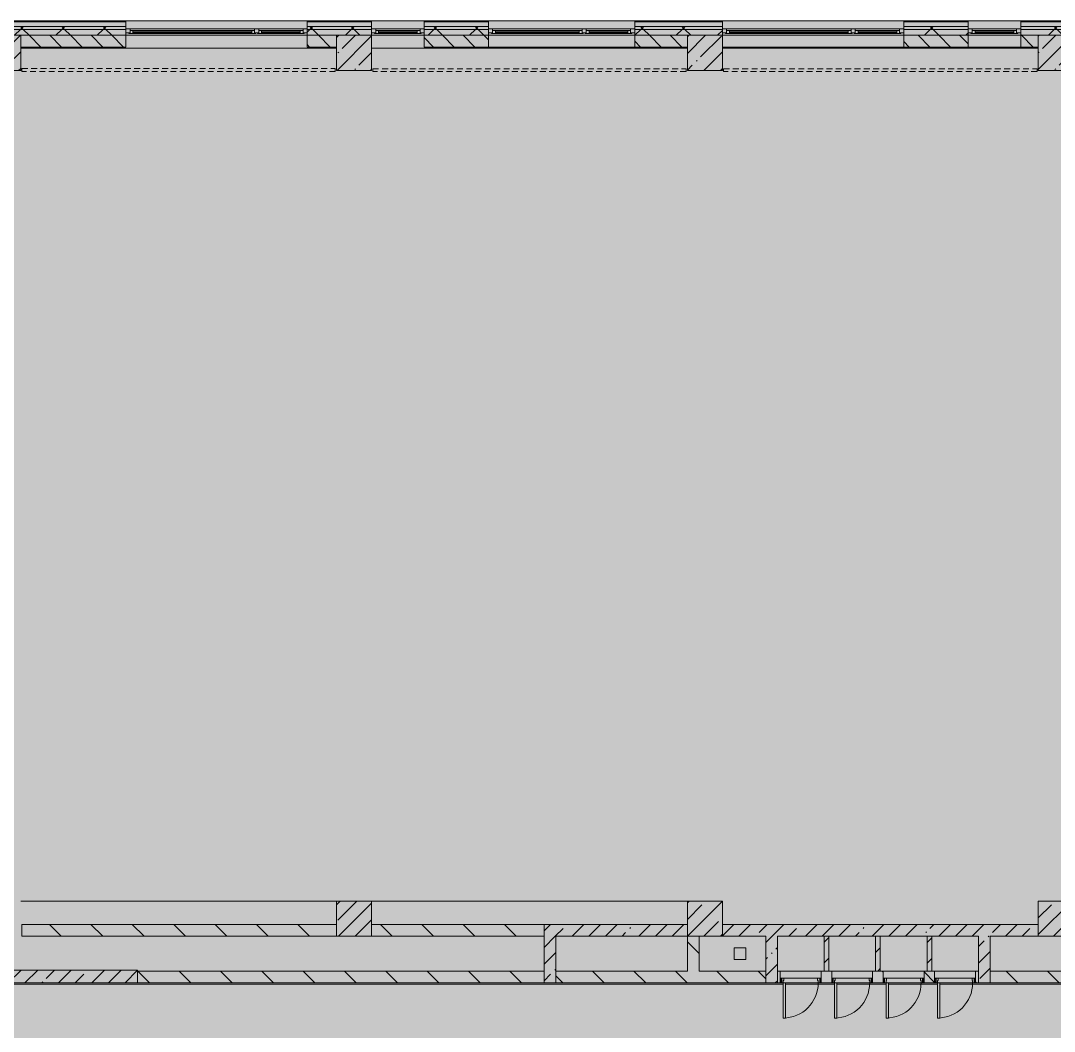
# Model space of a CAD drawing. Header units: millimetres. Extents: x 35378 to 237579, y -8553 to 29000.
# Drawn here: x 151155 to 168830, y 10073 to 27350 of the extents above; entities that cross this region are included whole.
import ezdxf

# ---------------------------------------------------------------- set-up
doc = ezdxf.new("R2010")
doc.units = ezdxf.units.MM
doc.linetypes.add('200_ШТРИХ__ш1_п0_6_', pattern=[160, 100, -60])
doc.layers.add('A-DETL-GENF-3', color=7, linetype='Continuous', lineweight=9, true_color=0xc0c0c0, transparency=0.4)
for name, color, linetype, lineweight in [('A-DETL-MBND', 7, '200_ШТРИХ__ш1_п0_6_', 9), ('A-WALL-4', 7, 'Continuous', 5), ('I-WALL-3', 7, 'Continuous', 5), ('S-COLS-1', 7, 'Continuous', 5)]:
    doc.layers.add(name, color=color, linetype=linetype, lineweight=lineweight)
for name, color, linetype, lineweight, true_color in [('A-DOOR-1', 7, 'Continuous', 5, 0xaaaaaa), ('A-DOOR-2', 7, 'Continuous', 5, 0xe2e2e2), ('A-DOOR-3', 7, 'Continuous', 5, 0xb7b7b7), ('A-DOOR-FRAM-1', 7, 'Continuous', 5, 0xe2e2e2), ('A-DOOR-FRAM-2', 7, 'Continuous', 5, 0xaaaaaa), ('A-DOOR-FRAM-3', 7, 'Continuous', 5, 0xb7b7b7), ('A-FLOR-1', 7, 'Continuous', 5, 0xb7b7b7), ('A-GLAZ-3', 7, 'Continuous', 5, 0x737373), ('A-WALL-5', 7, 'Continuous', 5, 0x737373), ('A-WALL-6', 7, 'Continuous', 9, 0x737373), ('I-WALL-2', 7, 'Continuous', 5, 0x737373), ('S-COLS-2', 7, 'Continuous', 5, 0x737373)]:
    doc.layers.add(name, color=color, linetype=linetype, lineweight=lineweight, true_color=true_color)
pattern_1 = [(45, (108394.95, 0), (-353.5534, 353.5534), []), (135, (108394.95, 0), (-353.5534, -353.5534), [])]
pattern_2 = [(45, (108394.95, 0), (-285.1231, 285.1231), []), (45, (108680.07, 0), (-285.1231, 285.1231), [504.031, -100.806, 16.764, -84.042])]
pattern_3 = [(135, (108394.95, 0), (-353.5534, -353.5534), [])]
pattern_4 = [(45, (108394.95, 0), (-176.7767, 176.7767), [])]
pattern_5 = [(135, (1951.41, 164.685), (-14.14214, -14.14214), []), (225, (1951.41, 164.685), (14.14214, -14.14214), [])]
pattern_6 = [(45, (-171.384, 164.685), (-14.1421, 14.1421), []), (135, (-171.384, 164.685), (-14.1421, -14.1421), [])]

# ---------------------------------------------------------------- blocks, each defined once
blk = doc.blocks.new('BSC_Колонна _Прямоугольная - 600х600-23205375-3_5_2_птичка')
at = {"layer": 'S-COLS-1'}
h = blk.add_hatch(dxfattribs=at)
h.set_pattern_fill('FP_102', color=256, style=0, pattern_type=2)
h.set_pattern_definition([(45, (-54460, -12000), (-285.123, 285.123), []), (45, (-54174.88, -12000), (-285.123, 285.123), [504.031, -100.806, 16.764, -84.042])])
h.paths.add_polyline_path([(300, -300), (300, 300), (-300, 300), (-300, -300)])
at = {"layer": 'S-COLS-2'}
for p, q in [((300, 300), (-300, 300)), ((-300, 300), (-300, -300)), ((300, -300), (300, 300)), ((-300, -300), (300, -300))]:
    blk.add_line(p, q, dxfattribs=at)
blk = doc.blocks.new('BSC_Колонна _Прямоугольная - 600х600-V73-3_5_2_птичка')
at = {"layer": 'S-COLS-1'}
h = blk.add_hatch(dxfattribs=at)
h.set_pattern_fill('FP_103', color=256, style=0, pattern_type=2)
h.set_pattern_definition([(45, (-42460, -26800), (-285.123, 285.123), []), (45, (-42174.88, -26800), (-285.123, 285.123), [504.031, -100.806, 16.764, -84.042])])
h.paths.add_polyline_path([(300, -300), (300, 300), (-300, 300), (-300, -300)])
at = {"layer": 'S-COLS-2'}
for p, q in [((300, 300), (-300, 300)), ((-300, 300), (-300, -300)), ((300, -300), (300, 300)), ((-300, -300), (300, -300))]:
    blk.add_line(p, q, dxfattribs=at)
blk = doc.blocks.new('BSC_Колонна _Прямоугольная - 600х600-V80-3_5_2_птичка')
at = {"layer": 'S-COLS-1'}
h = blk.add_hatch(dxfattribs=at)
h.set_pattern_fill('FP_111', color=256, style=0, pattern_type=2)
h.set_pattern_definition([(45, (-60460, -12000), (-285.1231, 285.1231), []), (45, (-60174.88, -12000), (-285.1231, 285.1231), [504.031, -100.806, 16.764, -84.042])])
h.paths.add_polyline_path([(-300, -300), (300, -300), (300, 300), (-300, 300)])
at = {"layer": 'S-COLS-2'}
for p, q in [((300, 300), (-300, 300)), ((-300, 300), (-300, -300)), ((300, -300), (300, 300)), ((-300, -300), (300, -300))]:
    blk.add_line(p, q, dxfattribs=at)
blk = doc.blocks.new('120_Окно_СКБ_2Ст - 120_Окно_СКБ_2Ст 3100х2500 _мал_створка слева_ 2-19089248-3_5_2_птичка')
at = {"layer": 'A-GLAZ-3'}
for p, q in [((-1550, -75), (-1550, -5)), ((-1550, -5), (-1480, -5)), ((1550, -5), (-1550, -5)), ((-1480, -75), (-1550, -75)), ((-1550, -75), (-1500, -75)), ((-1480, -75), (-1500, -75)), ((-1500, -75), (-1500, -85)), ((-1500, -85), (670, -85)), ((670, -85), (-1500, -85)), ((-1480, -5), (-1480, -75)), ((650, -35), (-1480, -35)), ((-1480, -35), (-1480, -75)), ((-1430, -85), (-1430, -35)), ((-1430, -55), (600, -55)), ((600, -65), (-1430, -65)), ((600, -85), (600, -35)), ((650, -75), (650, -5)), ((650, -5), (720, -5)), ((650, -75), (650, -35)), ((720, -75), (650, -75)), ((670, -75), (650, -75)), ((670, -75), (700, -75)), ((670, -85), (670, -75)), ((720, -75), (700, -75)), ((700, -75), (700, -85)), ((700, -85), (1500, -85)), ((1500, -85), (700, -85)), ((720, -5), (720, -75)), ((1480, -35), (720, -35)), ((720, -35), (720, -75)), ((770, -85), (770, -35)), ((770, -55), (1430, -55)), ((1430, -65), (770, -65)), ((1430, -85), (1430, -35)), ((1480, -75), (1480, -5)), ((1480, -5), (1550, -5)), ((1480, -75), (1480, -35)), ((1550, -75), (1480, -75)), ((1500, -75), (1480, -75)), ((1500, -75), (1550, -75)), ((1500, -85), (1500, -75)), ((1550, -5), (1550, -75))]:
    blk.add_line(p, q, dxfattribs=at)
blk = doc.blocks.new('120_Окно_СКБ_2Ст - 120_Окно_СКБ_2Ст 2500х2500 _мал створка справа_-23206729-3_5_2_птичка')
at = {"layer": 'A-GLAZ-3'}
for p, q in [((-1250, -75), (-1250, -5)), ((-1250, -5), (-1180, -5)), ((1250, -5), (-1250, -5)), ((-1180, -75), (-1250, -75)), ((-1250, -75), (-1200, -75)), ((-1180, -75), (-1200, -75)), ((-1200, -75), (-1200, -85)), ((-1200, -85), (370, -85)), ((370, -85), (-1200, -85)), ((-1180, -5), (-1180, -75)), ((350, -35), (-1180, -35)), ((-1180, -35), (-1180, -75)), ((-1130, -85), (-1130, -35)), ((-1130, -55), (300, -55)), ((300, -65), (-1130, -65)), ((300, -85), (300, -35)), ((350, -75), (350, -5)), ((350, -5), (420, -5)), ((350, -75), (350, -35)), ((420, -75), (350, -75)), ((370, -75), (350, -75)), ((370, -75), (400, -75)), ((370, -85), (370, -75)), ((420, -75), (400, -75)), ((400, -75), (400, -85)), ((400, -85), (1200, -85)), ((1200, -85), (400, -85)), ((420, -5), (420, -75)), ((1180, -35), (420, -35)), ((420, -35), (420, -75)), ((470, -85), (470, -35)), ((470, -55), (1130, -55)), ((1130, -65), (470, -65)), ((1130, -85), (1130, -35)), ((1180, -75), (1180, -5)), ((1180, -5), (1250, -5)), ((1180, -75), (1180, -35)), ((1250, -75), (1180, -75)), ((1200, -75), (1180, -75)), ((1200, -75), (1250, -75)), ((1200, -85), (1200, -75)), ((1250, -5), (1250, -75))]:
    blk.add_line(p, q, dxfattribs=at)
blk = doc.blocks.new('120_Окно_СКБ_1Ст - 120_Окно_СКБ_1Ст_900х2500_h_-21649151-3_5_2_птичка')
at = {"layer": 'A-GLAZ-3'}
for p, q in [((-450, -75), (-450, -5)), ((-450, -5), (-380, -5)), ((450, -5), (-450, -5)), ((-380, -75), (-450, -75)), ((-450, -75), (-400, -75)), ((-380, -75), (-400, -75)), ((-400, -75), (-400, -85)), ((-400, -85), (400, -85)), ((400, -85), (-400, -85)), ((-380, -5), (-380, -75)), ((380, -35), (-380, -35)), ((-380, -35), (-380, -75)), ((-330, -85), (-330, -35)), ((-330, -55), (330, -55)), ((330, -65), (-330, -65)), ((330, -85), (330, -35)), ((380, -75), (380, -5)), ((380, -5), (450, -5)), ((380, -75), (380, -35)), ((450, -75), (380, -75)), ((400, -75), (380, -75)), ((400, -75), (450, -75)), ((400, -85), (400, -75)), ((450, -5), (450, -75))]:
    blk.add_line(p, q, dxfattribs=at)
blk = doc.blocks.new('120_Окно_СКБ_1Ст - 120_Окно_СКБ_1Ст 900х2500_h_-19906774-3_5_2_птичка')
at = {"layer": 'A-GLAZ-3'}
for p, q in [((-450, -75), (-450, -5)), ((-450, -5), (-380, -5)), ((450, -5), (-450, -5)), ((-380, -75), (-450, -75)), ((-450, -75), (-400, -75)), ((-380, -75), (-400, -75)), ((-400, -75), (-400, -85)), ((-400, -85), (400, -85)), ((400, -85), (-400, -85)), ((-380, -5), (-380, -75)), ((380, -35), (-380, -35)), ((-380, -35), (-380, -75)), ((-330, -85), (-330, -35)), ((-330, -55), (330, -55)), ((330, -65), (-330, -65)), ((330, -85), (330, -35)), ((380, -75), (380, -5)), ((380, -5), (450, -5)), ((380, -75), (380, -35)), ((450, -75), (380, -75)), ((400, -75), (380, -75)), ((400, -75), (450, -75)), ((400, -85), (400, -75)), ((450, -5), (450, -75))]:
    blk.add_line(p, q, dxfattribs=at)
blk = doc.blocks.new('110_Дверь_СКБ_1Ст - д-18 700x2100h_Технический шкаф ЭОМ и СС-V157-3_5_2_птичка')
at = {"layer": 'A-DOOR-1'}
h = blk.add_hatch(dxfattribs=at)
h.set_pattern_fill('FP_140', color=256, style=0, pattern_type=2)
h.set_pattern_definition(pattern_5)
h.paths.add_polyline_path([(362.5, 100), (337.5, 100), (337.5, 20), (362.5, 20)])
at = {"layer": 'A-DOOR-2'}
h = blk.add_hatch(color=256, dxfattribs=at)
h.paths.add_polyline_path([(-312.5, 100), (-312.5, 20), (-277.5, 20), (-277.5, 60), (-287.5, 60), (-290.4, 100)])
h.paths.add_polyline_path([(312.5, 100), (312.5, 60), (302.5, 60), (302.5, 20), (337.5, 20), (337.5, 100)])
at = {"layer": 'A-DOOR-FRAM-1'}
blk.add_hatch(color=256, dxfattribs=at).paths.add_polyline_path([(272.5, 700), (272.5, 100), (312.5, 100), (312.5, 700)])
at = {"layer": 'A-DOOR-FRAM-2'}
h = blk.add_hatch(dxfattribs=at)
h.set_pattern_fill('FP_141', color=256, style=0, pattern_type=2)
h.set_pattern_definition(pattern_6)
h.paths.add_polyline_path([(-312.5, 100), (-337.5, 100), (-337.5, 20), (-312.5, 20)])
at = {"layer": 'A-DOOR-3'}
for p, q in [((312.5, 700), (272.5, 700)), ((272.5, 700), (272.5, 100)), ((312.5, 100), (312.5, 700)), ((272.5, 100), (312.5, 100))]:
    blk.add_line(p, q, dxfattribs=at)
blk.add_arc((312.5, 100), 600, 90, 180, dxfattribs=at)
at = {"layer": 'A-DOOR-FRAM-3'}
for p, q in [((-312.5, 100), (-337.5, 100)), ((-337.5, 100), (-337.5, 20)), ((-337.5, 20), (-312.5, 20)), ((-287.5, 100), (-312.5, 100)), ((-312.5, 100), (-312.5, 20)), ((-312.5, 20), (-312.5, 100)), ((-312.5, 20), (-277.5, 20)), ((-287.5, 60), (-287.5, 100)), ((-287.5, 100), (272.5, 100)), ((-277.5, 60), (-287.5, 60)), ((-277.5, 20), (-277.5, 60)), ((302.5, 20), (-277.5, 20)), ((312.5, 60), (302.5, 60)), ((302.5, 60), (302.5, 20)), ((302.5, 20), (337.5, 20)), ((312.5, 100), (312.5, 60)), ((337.5, 100), (312.5, 100)), ((337.5, 20), (337.5, 100)), ((362.5, 100), (337.5, 100)), ((337.5, 100), (337.5, 20)), ((337.5, 20), (362.5, 20)), ((362.5, 20), (362.5, 100))]:
    blk.add_line(p, q, dxfattribs=at)
blk = doc.blocks.new('110_Дверь_СКБ_1Ст - д-18 700x2100h_Технический шкаф ЭОМ и СС-V158-3_5_2_птичка')
at = {"layer": 'A-DOOR-1'}
h = blk.add_hatch(dxfattribs=at)
h.set_pattern_fill('FP_140', color=256, style=0, pattern_type=2)
h.set_pattern_definition(pattern_5)
h.paths.add_polyline_path([(362.5, 100), (337.5, 100), (337.5, 20), (362.5, 20)])
at = {"layer": 'A-DOOR-2'}
h = blk.add_hatch(color=256, dxfattribs=at)
h.paths.add_polyline_path([(312.5, 100), (312.5, 60), (302.5, 60), (302.5, 20), (337.5, 20), (337.5, 100)])
h.paths.add_polyline_path([(-287.5, 100), (-312.5, 100), (-312.5, 20), (-277.5, 20), (-277.5, 60), (-287.5, 60)])
at = {"layer": 'A-DOOR-FRAM-1'}
blk.add_hatch(color=256, dxfattribs=at).paths.add_polyline_path([(272.5, 700), (272.5, 100), (312.5, 100), (312.5, 700)])
at = {"layer": 'A-DOOR-FRAM-2'}
h = blk.add_hatch(dxfattribs=at)
h.set_pattern_fill('FP_141', color=256, style=0, pattern_type=2)
h.set_pattern_definition(pattern_6)
h.paths.add_polyline_path([(-312.5, 100), (-337.5, 100), (-337.5, 20), (-312.5, 20)])
at = {"layer": 'A-DOOR-3'}
for p, q in [((312.5, 700), (272.5, 700)), ((272.5, 700), (272.5, 100)), ((312.5, 100), (312.5, 700)), ((272.5, 100), (312.5, 100))]:
    blk.add_line(p, q, dxfattribs=at)
blk.add_arc((312.5, 100), 600, 90, 180, dxfattribs=at)
at = {"layer": 'A-DOOR-FRAM-3'}
for p, q in [((-312.5, 100), (-337.5, 100)), ((-337.5, 100), (-337.5, 20)), ((-337.5, 20), (-312.5, 20)), ((-287.5, 100), (-312.5, 100)), ((-312.5, 100), (-312.5, 20)), ((-312.5, 20), (-312.5, 100)), ((-312.5, 20), (-277.5, 20)), ((-287.5, 60), (-287.5, 100)), ((-287.5, 100), (272.5, 100)), ((-277.5, 60), (-287.5, 60)), ((-277.5, 20), (-277.5, 60)), ((302.5, 20), (-277.5, 20)), ((312.5, 60), (302.5, 60)), ((302.5, 60), (302.5, 20)), ((302.5, 20), (337.5, 20)), ((312.5, 100), (312.5, 60)), ((337.5, 100), (312.5, 100)), ((337.5, 20), (337.5, 100)), ((362.5, 100), (337.5, 100)), ((337.5, 100), (337.5, 20)), ((337.5, 20), (362.5, 20)), ((362.5, 20), (362.5, 100))]:
    blk.add_line(p, q, dxfattribs=at)

msp = doc.modelspace()

# ---------------------------------------------------------------- hatches: boundary and pattern name
at = {"layer": 'A-DETL-GENF-3'}
msp.add_hatch(color=256, dxfattribs=at).paths.add_polyline_path([(179244.5, -251.7), (184244.9, -251.7), (184244.9, 3288.3), (192964.9, 3288.3), (192964.9, 27348.3), (150304.9, 27348.3), (150304.9, 23888.3), (146705.1, 23888.3), (146705.1, -251.7), (178312.4, -251.7)])
at = {"layer": 'A-WALL-4'}
h = msp.add_hatch(dxfattribs=at)
h.set_pattern_fill('FP_98', color=256, style=0, pattern_type=2)
h.set_pattern_definition(pattern_1)
h.paths.add_polyline_path([(192911.2, 27200), (192964.9, 27200), (192964.9, 27250), (188744.9, 27250), (188744.9, 27200), (192761.2, 27200)])
h.paths.add_polyline_path([(184744.9, 27200), (185644.9, 27200), (185644.9, 27250), (184744.9, 27250)])
h.paths.add_polyline_path([(178004.9, 27200), (179204.9, 27200), (179204.9, 27250), (178004.9, 27250)])
h.paths.add_polyline_path([(182644.9, 27200), (182644.9, 27250), (181304.9, 27250), (181304.9, 27200), (182041.1, 27200)])
h.paths.add_polyline_path([(171254.9, 27200), (175504.9, 27200), (175504.9, 27250), (171254.9, 27250)])
h.paths.add_polyline_path([(170354.9, 27200), (170354.9, 27250), (168254.9, 27250), (168254.9, 27200), (169922.7, 27200)])
h.paths.add_polyline_path([(167126.1, 27200), (167354.9, 27200), (167354.9, 27250), (166254.9, 27250), (166254.9, 27200)])
h.paths.add_polyline_path([(162465.2, 27200), (163154.9, 27200), (163154.9, 27250), (161654.9, 27250), (161654.9, 27200)])
h.paths.add_polyline_path([(150454.9, 27200), (152954.9, 27200), (152954.9, 27250), (150454.9, 27250)])
h.paths.add_polyline_path([(157155.2, 27200), (157155.2, 27250), (156054.9, 27250), (156054.9, 27200), (156872.1, 27200)])
h.paths.add_polyline_path([(158055.2, 27200), (159154.9, 27200), (159154.9, 27250), (158055.2, 27250)])
h = msp.add_hatch(dxfattribs=at)
h.set_pattern_fill('FP_98', color=256, style=0, pattern_type=2)
h.set_pattern_definition(pattern_1)
h.paths.add_polyline_path([(192874.9, 27100), (192964.9, 27100), (192964.9, 27200), (188744.9, 27200), (188744.9, 27100), (192761.2, 27100)])
h.paths.add_polyline_path([(184837.7, 27100), (185644.9, 27100), (185644.9, 27200), (184744.9, 27200), (184744.9, 27100)])
h.paths.add_polyline_path([(182041.1, 27100), (182644.9, 27100), (182644.9, 27200), (181304.9, 27200), (181304.9, 27100)])
h.paths.add_polyline_path([(179204.9, 27100), (179204.9, 27200), (178004.9, 27200), (178004.9, 27100), (178312.4, 27100)])
h.paths.add_polyline_path([(171254.9, 27100), (175504.9, 27100), (175504.9, 27200), (171254.9, 27200)])
h.paths.add_polyline_path([(167126.1, 27100), (167354.9, 27100), (167354.9, 27200), (166254.9, 27200), (166254.9, 27100)])
h.paths.add_polyline_path([(168254.9, 27100), (170354.9, 27100), (170354.9, 27200), (168254.9, 27200)])
h.paths.add_polyline_path([(162465.2, 27100), (163154.9, 27100), (163154.9, 27200), (161654.9, 27200), (161654.9, 27100)])
h.paths.add_polyline_path([(158736.5, 27100), (159154.9, 27100), (159154.9, 27200), (158055.2, 27200), (158055.2, 27100)])
h.paths.add_polyline_path([(152954.9, 27100), (152954.9, 27200), (150554.9, 27200), (150554.9, 27100), (152211.2, 27100)])
h.paths.add_polyline_path([(156872.1, 27100), (157155.2, 27100), (157155.2, 27200), (156054.9, 27200), (156054.9, 27100)])
h = msp.add_hatch(dxfattribs=at)
h.set_pattern_fill('FP_96', color=256, style=0, pattern_type=2)
h.set_pattern_definition([(135, (108394.95, 0), (-176.7767, -176.7767), [])])
h.paths.add_polyline_path([(185144.9, 26900), (185144.9, 27100), (184744.9, 27100), (184744.9, 26900), (184837.7, 26900)])
h.paths.add_polyline_path([(192594.9, 26900), (192594.9, 27100), (189544.9, 27100), (189544.9, 26900), (192295.1, 26900)])
h.paths.add_polyline_path([(189044.9, 26900), (189044.9, 27100), (188744.9, 27100), (188744.9, 26900), (189032.5, 26900)])
h.paths.add_polyline_path([(181934.9, 26900), (181934.9, 27100), (181304.9, 27100), (181304.9, 26900)])
h.paths.add_polyline_path([(178312.4, 26900), (178704.9, 26900), (178704.9, 27100), (178004.9, 27100), (178004.9, 26900)])
h.paths.add_polyline_path([(182434.9, 26900), (182644.9, 26900), (182644.9, 27100), (182434.9, 27100)])
h.paths.add_polyline_path([(174554.9, 26900), (174554.9, 27100), (171254.9, 27100), (171254.9, 26900), (172719.2, 26900)])
h.paths.add_polyline_path([(175154.9, 26900), (175504.9, 26900), (175504.9, 27100), (175154.9, 27100)])
h.paths.add_polyline_path([(167354.9, 26900), (167354.9, 27100), (166254.9, 27100), (166254.9, 26900), (167126.1, 26900)])
h.paths.add_polyline_path([(162465.2, 26900), (162554.9, 26900), (162554.9, 27100), (161654.9, 27100), (161654.9, 26900)])
h.paths.add_polyline_path([(168254.9, 26900), (168554.9, 26900), (168554.9, 27100), (168254.9, 27100)])
h.paths.add_polyline_path([(158055.2, 26900), (159154.9, 26900), (159154.9, 27100), (158055.2, 27100)])
h.paths.add_polyline_path([(169154.9, 26900), (170354.9, 26900), (170354.9, 27100), (169154.9, 27100)])
h.paths.add_polyline_path([(156054.9, 26900), (156554.9, 26900), (156554.9, 27100), (156054.9, 27100)])
h.paths.add_polyline_path([(151279, 26900), (152954.9, 26900), (152954.9, 27100), (151154.9, 27100), (151154.9, 26900)])
at = {"layer": 'I-WALL-3'}
h = msp.add_hatch(dxfattribs=at)
h.set_pattern_fill('FP_97', color=256, style=0, pattern_type=2)
h.set_pattern_definition(pattern_3)
h.paths.add_polyline_path([(160104.9, 11700), (160104.9, 11900), (157154.9, 11900), (157154.9, 11700)])
h.paths.add_polyline_path([(156554.9, 11700), (156554.9, 11900), (151174.9, 11900), (151174.9, 11700), (154075.6, 11700)])
h = msp.add_hatch(dxfattribs=at)
h.set_pattern_fill('FP_94', color=256, style=0, pattern_type=2)
h.set_pattern_definition(pattern_2)
h.paths.add_polyline_path([(162554.9, 11700), (162554.9, 11900), (160104.9, 11900), (160104.9, 11700), (161533, 11700)])
h = msp.add_hatch(dxfattribs=at)
h.set_pattern_fill('FP_94', color=256, style=0, pattern_type=2)
h.set_pattern_definition(pattern_2)
h.paths.add_polyline_path([(170386.1, 11700), (174554.9, 11700), (174554.9, 11900), (169154.9, 11900), (169154.9, 11700), (170354.9, 11700)])
h.paths.add_polyline_path([(165854.2, 11700), (168554.9, 11700), (168554.9, 11900), (163154.9, 11900), (163154.9, 11700), (165774.2, 11700)])
h = msp.add_hatch(dxfattribs=at)
h.set_pattern_fill('FP_94', color=256, style=0, pattern_type=2)
h.set_pattern_definition(pattern_2)
h.paths.add_polyline_path([(160304.9, 10900), (160304.9, 11700), (160104.9, 11700), (160104.9, 10900)])
h = msp.add_hatch(dxfattribs=at)
h.set_pattern_fill('FP_97', color=256, style=0, pattern_type=2)
h.set_pattern_definition(pattern_3)
h.paths.add_polyline_path([(162554.9, 11100), (162754.9, 11100), (162754.9, 11700), (162554.9, 11700), (162554.9, 11222.1)])
h = msp.add_hatch(dxfattribs=at)
h.set_pattern_fill('FP_94', color=256, style=0, pattern_type=2)
h.set_pattern_definition(pattern_2)
h.paths.add_polyline_path([(163894.9, 10900), (164094.9, 10900), (164094.9, 11700), (163894.9, 11700), (163894.9, 11100)])
h = msp.add_hatch(dxfattribs=at)
h.set_pattern_fill('FP_99', color=256, style=0, pattern_type=2)
h.set_pattern_definition(pattern_4)
h.paths.add_polyline_path([(164974.2, 11100), (164974.2, 11700), (164894.2, 11700), (164894.2, 11100)])
h = msp.add_hatch(dxfattribs=at)
h.set_pattern_fill('FP_99', color=256, style=0, pattern_type=2)
h.set_pattern_definition(pattern_4)
h.paths.add_polyline_path([(165774.2, 11100), (165854.2, 11100), (165854.2, 11700), (165774.2, 11700), (165774.2, 11222.1)])
h = msp.add_hatch(dxfattribs=at)
h.set_pattern_fill('FP_99', color=256, style=0, pattern_type=2)
h.set_pattern_definition(pattern_4)
h.paths.add_polyline_path([(166654.2, 11100), (166734.2, 11100), (166734.2, 11700), (166654.2, 11700), (166654.2, 11222.1)])
h = msp.add_hatch(dxfattribs=at)
h.set_pattern_fill('FP_94', color=256, style=0, pattern_type=2)
h.set_pattern_definition(pattern_2)
h.paths.add_polyline_path([(167534.9, 10900), (167734.9, 10900), (167734.9, 11700), (167534.9, 11700), (167534.9, 11100)])
h = msp.add_hatch(dxfattribs=at)
h.set_pattern_fill('FP_94', color=256, style=0, pattern_type=2)
h.set_pattern_definition(pattern_2)
h.paths.add_polyline_path([(153154.9, 10900), (153154.9, 11120), (150774.9, 11120), (150774.9, 10900)])
h = msp.add_hatch(dxfattribs=at)
h.set_pattern_fill('FP_97', color=256, style=0, pattern_type=2)
h.set_pattern_definition(pattern_3)
h.paths.add_polyline_path([(169554.9, 10900), (169554.9, 11100), (167734.9, 11100), (167734.9, 10900), (168990.5, 10900)])
h.paths.add_polyline_path([(166602.8, 10900), (166782.8, 10900), (166782.8, 11100), (166602.8, 11100), (166602.8, 10980)])
h.paths.add_polyline_path([(167482.8, 10900), (167534.9, 10900), (167534.9, 11100), (167482.8, 11100), (167482.8, 10980)])
h.paths.add_polyline_path([(163397.4, 10900), (163894.9, 10900), (163894.9, 11100), (160304.9, 11100), (160304.9, 10900), (161533, 10900)])
h.paths.add_polyline_path([(164094.9, 10900), (164142.8, 10900), (164142.8, 11100), (164094.9, 11100), (164094.9, 10980)])
h.paths.add_polyline_path([(157804.3, 10900), (160104.9, 10900), (160104.9, 11100), (153154.9, 11100), (153154.9, 10900), (154075.6, 10900)])
h.paths.add_polyline_path([(164842.8, 10900), (165022.8, 10900), (165022.8, 11100), (164842.8, 11100), (164842.8, 10980)])
h.paths.add_polyline_path([(165727.9, 10900), (165902.8, 10900), (165902.8, 11100), (165722.8, 11100), (165722.8, 10900)])
at = {"layer": 'S-COLS-1'}
h = msp.add_hatch(dxfattribs=at)
h.set_pattern_fill('FP_94', color=256, style=0, pattern_type=2)
h.set_pattern_definition(pattern_2)
h.paths.add_polyline_path([(156554.9, 26500), (157154.9, 26500), (157154.9, 27100), (156554.9, 27100), (156554.9, 26900)])
h = msp.add_hatch(dxfattribs=at)
h.set_pattern_fill('FP_94', color=256, style=0, pattern_type=2)
h.set_pattern_definition(pattern_2)
h.paths.add_polyline_path([(163154.9, 26500), (163154.9, 27100), (162554.9, 27100), (162554.9, 26500)])
h = msp.add_hatch(dxfattribs=at)
h.set_pattern_fill('FP_94', color=256, style=0, pattern_type=2)
h.set_pattern_definition(pattern_2)
h.paths.add_polyline_path([(169154.9, 26500), (169154.9, 27100), (168554.9, 27100), (168554.9, 26500), (168990.5, 26500)])
h = msp.add_hatch(dxfattribs=at)
h.set_pattern_fill('FP_94', color=256, style=0, pattern_type=2)
h.set_pattern_definition(pattern_2)
h.paths.add_polyline_path([(157154.9, 11700), (157154.9, 12300), (156554.9, 12300), (156554.9, 11700)])

# ---------------------------------------------------------------- linework, layer by layer
at = {"layer": 'A-DETL-MBND'}
for p, q in [((151175.9, 26530), (151175.9, 26480)), ((151175.9, 26530), (156534.9, 26530)), ((156534.9, 26480), (156534.9, 26530)), ((157176.2, 26529), (157176.2, 26479)), ((157176.2, 26529), (162533.9, 26529)), ((162533.9, 26479), (162533.9, 26529)), ((163174.9, 26529), (163174.9, 26479)), ((163174.9, 26529), (168534.9, 26529)), ((168534.9, 26479), (168534.9, 26529)), ((156534.9, 26480), (151175.9, 26480)), ((162533.9, 26479), (157176.2, 26479)), ((168534.9, 26479), (163174.9, 26479))]:
    msp.add_line(p, q, dxfattribs=at)
at = {"layer": 'A-FLOR-1'}
for p, q in [((156554.9, 12300), (151154.9, 12300)), ((162554.9, 12300), (157154.9, 12300)), ((163354.9, 11500), (163554.9, 11500)), ((163354.9, 11300), (163354.9, 11500)), ((163554.9, 11500), (163554.9, 11300)), ((163554.9, 11300), (163354.9, 11300)), ((164192.8, 10880), (150794.9, 10880)), ((165072.8, 10880), (164232.8, 10880)), ((165952.8, 10880), (165112.8, 10880)), ((166832.8, 10880), (165992.8, 10880)), ((169774.9, 10880), (166872.8, 10880))]:
    msp.add_line(p, q, dxfattribs=at)
at = {"layer": 'A-WALL-4'}
msp.add_line((184744.9, 27350), (150304.9, 27350), dxfattribs=at)
at = {"layer": 'A-WALL-5'}
for p, q in [((152954.9, 26900), (152954.9, 27348.3)), ((156054.9, 27348.3), (156054.9, 26900)), ((157155.2, 26900), (157155.2, 27348.3)), ((158055.2, 27348.3), (158055.2, 26900)), ((159154.9, 26900), (159154.9, 27348.3)), ((161654.9, 27348.3), (161654.9, 26900)), ((163154.9, 27100), (163154.9, 27348.3)), ((166254.9, 27348.3), (166254.9, 26900)), ((167354.9, 26900), (167354.9, 27348.3)), ((168254.9, 27348.3), (168254.9, 26900)), ((162554.9, 27100), (151154.9, 27100)), ((156554.9, 26900), (156554.9, 27100)), ((157154.9, 27100), (157154.9, 26900)), ((189044.9, 27100), (161654.9, 27100)), ((162554.9, 26900), (162554.9, 27100)), ((168554.9, 26900), (168554.9, 27100)), ((151154.9, 26900), (152954.9, 26900)), ((156054.9, 26900), (156554.9, 26900)), ((157154.9, 26900), (157155.2, 26900)), ((158055.2, 26900), (159154.9, 26900)), ((161654.9, 26900), (162554.9, 26900)), ((166254.9, 26900), (167354.9, 26900)), ((168254.9, 26900), (168554.9, 26900))]:
    msp.add_line(p, q, dxfattribs=at)
at = {"layer": 'A-WALL-6'}
for p, q in [((152954.9, 27330), (150324.9, 27330)), ((152954.9, 27250), (150404.9, 27250)), ((157155.2, 27330), (156054.9, 27330)), ((157155.2, 27250), (156054.9, 27250)), ((159154.9, 27330), (158055.2, 27330)), ((159154.9, 27250), (158055.2, 27250)), ((163154.9, 27330), (161654.9, 27330)), ((163154.9, 27250), (161654.9, 27250)), ((167354.9, 27330), (166254.9, 27330)), ((167354.9, 27250), (166254.9, 27250)), ((170354.9, 27330), (168254.9, 27330)), ((170354.9, 27250), (168254.9, 27250)), ((152954.9, 27200), (150454.9, 27200)), ((157155.2, 27200), (156054.9, 27200)), ((159154.9, 27200), (158055.2, 27200)), ((163154.9, 27200), (161654.9, 27200)), ((167354.9, 27200), (166254.9, 27200)), ((170354.9, 27200), (168254.9, 27200)), ((160104.9, 11700), (160104.9, 11900)), ((164974.2, 11700), (164894.2, 11700)), ((165854.2, 11700), (165774.2, 11700)), ((166734.2, 11700), (166654.2, 11700)), ((160104.9, 10900), (160104.9, 11100)), ((160304.9, 10900), (160304.9, 11100)), ((163894.9, 10900), (163894.9, 11100)), ((164094.9, 10900), (164094.9, 11100)), ((164894.2, 11100), (164974.2, 11100)), ((165774.2, 11100), (165854.2, 11100)), ((166654.2, 11100), (166734.2, 11100)), ((167534.9, 10900), (167534.9, 11100)), ((167734.9, 10900), (167734.9, 11100))]:
    msp.add_line(p, q, dxfattribs=at)
at = {"layer": 'I-WALL-2'}
for p, q in [((152954.9, 27100), (156054.9, 27100)), ((157155.2, 27100), (158055.2, 27100)), ((159154.9, 27100), (161654.9, 27100)), ((163154.9, 27100), (166254.9, 27100)), ((167354.9, 27100), (168254.9, 27100)), ((156554.9, 26880), (151154.9, 26880)), ((162554.9, 26880), (157154.9, 26880)), ((161654.9, 26900), (159154.9, 26900)), ((166254.9, 26900), (163154.9, 26900)), ((168554.9, 26880), (163154.9, 26880)), ((168254.9, 26900), (167354.9, 26900)), ((156554.9, 11900), (151174.9, 11900)), ((151174.9, 11900), (151174.9, 11700)), ((156554.9, 11700), (156554.9, 11900)), ((162554.9, 11900), (157154.9, 11900)), ((157154.9, 11900), (157154.9, 11700)), ((168554.9, 11900), (163154.9, 11900)), ((151174.9, 11700), (156554.9, 11700)), ((157154.9, 11700), (160104.9, 11700)), ((160104.9, 11700), (160104.9, 11100)), ((160304.9, 11100), (160304.9, 11700)), ((160304.9, 11700), (162554.9, 11700)), ((162554.9, 11700), (162554.9, 11100)), ((162754.9, 11100), (162754.9, 11700)), ((163154.9, 11700), (163894.9, 11700)), ((163894.9, 11700), (163894.9, 11100)), ((164094.9, 11100), (164094.9, 11700)), ((164094.9, 11700), (164894.2, 11700)), ((164894.2, 11700), (164894.2, 11100)), ((164974.2, 11100), (164974.2, 11700)), ((164974.2, 11700), (165774.2, 11700)), ((165774.2, 11700), (165774.2, 11100)), ((165854.2, 11100), (165854.2, 11700)), ((165854.2, 11700), (166654.2, 11700)), ((166654.2, 11700), (166654.2, 11100)), ((166734.2, 11100), (166734.2, 11700)), ((166734.2, 11700), (167534.9, 11700)), ((167534.9, 11700), (167534.9, 11100)), ((167734.9, 11100), (167734.9, 11700)), ((167734.9, 11700), (168554.9, 11700)), ((153154.9, 11120), (150774.9, 11120)), ((153154.9, 10900), (153154.9, 11120)), ((160104.9, 11100), (153154.9, 11100)), ((162554.9, 11100), (160304.9, 11100)), ((163894.9, 11100), (162754.9, 11100)), ((164094.9, 11100), (164894.2, 11100)), ((164142.8, 10980), (164142.8, 11100)), ((164842.8, 11100), (164842.8, 10980)), ((164974.2, 11100), (165774.2, 11100)), ((165022.8, 10980), (165022.8, 11100)), ((165722.8, 11100), (165722.8, 10980)), ((165854.2, 11100), (166654.2, 11100)), ((165902.8, 10980), (165902.8, 11100)), ((166602.8, 11100), (166602.8, 10980)), ((166734.2, 11100), (167534.9, 11100)), ((166782.8, 10980), (166782.8, 11100)), ((167482.8, 11100), (167482.8, 10980)), ((168954.9, 11100), (167734.9, 11100)), ((150774.9, 10900), (164142.8, 10900)), ((164842.8, 10900), (165022.8, 10900)), ((165722.8, 10900), (165902.8, 10900)), ((166602.8, 10900), (166782.8, 10900)), ((167482.8, 10900), (169754.9, 10900))]:
    msp.add_line(p, q, dxfattribs=at)
at = {"layer": 'S-COLS-2'}
for p, q in [((157154.9, 27100), (156554.9, 27100)), ((156554.9, 27100), (156554.9, 26900)), ((157154.9, 26900), (157154.9, 27100)), ((163154.9, 27100), (162554.9, 27100)), ((162554.9, 27100), (162554.9, 26900)), ((163154.9, 26500), (163154.9, 27100)), ((169154.9, 27100), (168554.9, 27100)), ((168554.9, 27100), (168554.9, 26900)), ((156554.9, 26900), (156554.9, 26500)), ((157154.9, 26500), (157154.9, 26900)), ((162554.9, 26900), (162554.9, 26500)), ((168554.9, 26900), (168554.9, 26500)), ((156554.9, 26500), (157154.9, 26500)), ((162554.9, 26500), (163154.9, 26500)), ((168554.9, 26500), (169154.9, 26500)), ((157154.9, 12300), (156554.9, 12300)), ((156554.9, 12300), (156554.9, 11900)), ((157154.9, 11900), (157154.9, 12300)), ((156554.9, 11900), (156554.9, 11700)), ((157154.9, 11700), (157154.9, 11900)), ((156554.9, 11700), (157154.9, 11700))]:
    msp.add_line(p, q, dxfattribs=at)

# ---------------------------------------------------------------- block references
at = {"layer": 'A-DOOR-3', "rotation": 180}
for name, p in [('110_Дверь_СКБ_1Ст - д-18 700x2100h_Технический шкаф ЭОМ и СС-V157-3_5_2_птичка', (164505.3, 11000)), ('110_Дверь_СКБ_1Ст - д-18 700x2100h_Технический шкаф ЭОМ и СС-V158-3_5_2_птичка', (165385.3, 11000)), ('110_Дверь_СКБ_1Ст - д-18 700x2100h_Технический шкаф ЭОМ и СС-V158-3_5_2_птичка', (166265.3, 11000)), ('110_Дверь_СКБ_1Ст - д-18 700x2100h_Технический шкаф ЭОМ и СС-V158-3_5_2_птичка', (167145.3, 11000))]:
    msp.add_blockref(name, p, dxfattribs=at)
at = {"layer": 'A-GLAZ-3'}
for name, p in [('120_Окно_СКБ_2Ст - 120_Окно_СКБ_2Ст 3100х2500 _мал_створка слева_ 2-19089248-3_5_2_птичка', (154504.9, 27215)), ('120_Окно_СКБ_1Ст - 120_Окно_СКБ_1Ст_900х2500_h_-21649151-3_5_2_птичка', (157605.2, 27215)), ('120_Окно_СКБ_2Ст - 120_Окно_СКБ_2Ст 2500х2500 _мал створка справа_-23206729-3_5_2_птичка', (160404.9, 27215)), ('120_Окно_СКБ_2Ст - 120_Окно_СКБ_2Ст 3100х2500 _мал_створка слева_ 2-19089248-3_5_2_птичка', (164704.9, 27215)), ('120_Окно_СКБ_1Ст - 120_Окно_СКБ_1Ст 900х2500_h_-19906774-3_5_2_птичка', (167804.9, 27215))]:
    msp.add_blockref(name, p, dxfattribs=at)
at = {"layer": 'S-COLS-2'}
for name, p in [('BSC_Колонна _Прямоугольная - 600х600-V73-3_5_2_птичка', (150854.9, 26800)), ('BSC_Колонна _Прямоугольная - 600х600-23205375-3_5_2_птичка', (162854.9, 12000)), ('BSC_Колонна _Прямоугольная - 600х600-V80-3_5_2_птичка', (168854.9, 12000))]:
    msp.add_blockref(name, p, dxfattribs=at)

doc.saveas('drawing.dxf')
